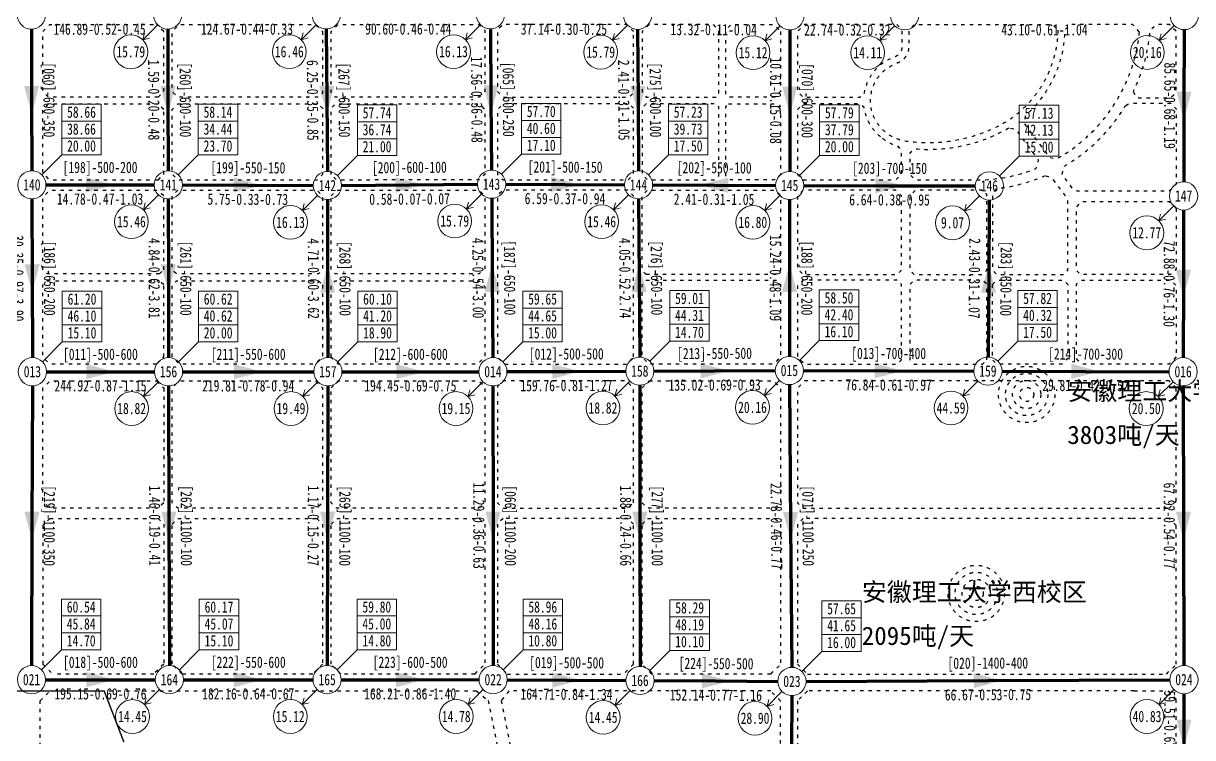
# Model space of a CAD drawing. Header units: millimetres. Extents: x 19715 to 35549, y 3563 to 14826.
# Drawn here: x 24403 to 28550, y 7152 to 9686 of the extents above; entities that cross this region are included whole.
import ezdxf
from ezdxf.enums import TextEntityAlignment as Align

# ---------------------------------------------------------------- set-up
doc = ezdxf.new("R2010")
doc.units = ezdxf.units.MM
doc.linetypes.add('ACAD_ISO03W100', pattern=[30, 12, -18])
doc.linetypes.add('BORDER', pattern=[44.45, 12.7, -6.35, 12.7, -6.35, 0, -6.35])
doc.layers.get('0').update_dxf_attribs({"color": 9, "linetype": 'ACAD_ISO03W100'})
for name, color, linetype, lineweight in [('上管段标注', 93, 'Continuous', 13), ('下管段标注', 93, 'Continuous', 13), ('管段', 4, 'Continuous', 70), ('节点', 30, 'Continuous', 13), ('节点压力', 6, 'Continuous', 13), ('节点流量', 40, 'Continuous', 13)]:
    doc.layers.add(name, color=color, linetype=linetype, lineweight=lineweight)
doc.styles.add('样式 2', font='simhei.ttf')
doc.styles.add('管段仿宋', font='simfang.ttf', dxfattribs={"width": 0.75})
doc.styles.add('节点仿宋', font='simfang.ttf', dxfattribs={"width": 0.75})

msp = doc.modelspace()

# ---------------------------------------------------------------- linework, layer by layer
for p, q in [((24900.9, 9657.2), (24875.9, 9682.2)), ((24900.9, 9444.2), (24900.9, 9657.2)), ((24880.9, 9424.2), (24900.9, 9444.2)), ((24900.9, 9380.2), (24880.9, 9400.2)), ((24900.9, 9150.2), (24900.9, 9380.2)), ((24880.9, 9130.2), (24900.9, 9150.2)), ((24900.9, 9074.2), (24880.9, 9094.2)), ((24900.9, 8811.7), (24900.9, 9074.2)), ((24885.9, 8796.7), (24900.9, 8811.7)), ((24900.9, 8757.7), (24885.9, 8772.7)), ((24900.9, 8502.2), (24900.9, 8757.7)), ((24875.9, 8477.2), (24900.9, 8502.2)), ((24875.9, 8417.2), (24900.9, 8392.2)), ((24900.9, 8392.2), (24900.9, 7985.2)), ((24900.9, 7985.2), (24880.9, 7965.2)), ((24497.4, 7929.2), (24472.4, 7904.2)), ((24497.4, 7929.2), (24880.9, 7929.2)), ((24880.9, 7929.2), (24900.9, 7909.2)), ((24930.9, 7909.2), (24950.9, 7929.2)), ((24950.9, 7929.2), (25444.4, 7929.2)), ((25444.4, 7929.2), (25464.4, 7909.2)), ((25494.4, 7909.2), (25514.4, 7929.2)), ((25514.4, 7929.2), (26019.4, 7929.2)), ((26019.4, 7929.2), (26039.4, 7909.2)), ((26104.4, 7929.2), (26084.4, 7909.2)), ((26547.4, 7929.2), (26104.4, 7929.2)), ((26567.4, 7909.2), (26547.4, 7929.2)), ((26597.4, 7909.2), (26617.4, 7929.2)), ((26617.4, 7929.2), (27068.9, 7929.2)), ((27068.9, 7929.2), (27088.9, 7909.2)), ((27168.9, 7929.2), (27148.9, 7909.2)), ((28332.8, 7929.2), (27168.9, 7929.2)), ((24472.4, 7904.2), (24472.4, 7412.2)), ((24900.9, 7909.2), (24900.9, 7412.2)), ((24930.9, 7412.2), (24930.9, 7909.2)), ((25464.4, 7909.2), (25464.4, 7412.2)), ((25494.4, 7412.2), (25494.4, 7909.2)), ((26039.4, 7909.2), (26039.4, 7412.2)), ((26084.4, 7909.2), (26084.4, 7412.2)), ((26567.4, 7412.2), (26567.4, 7909.2)), ((26597.4, 7412.2), (26597.4, 7909.2)), ((27088.9, 7909.2), (27088.9, 7412.2)), ((27148.9, 7909.2), (27148.9, 7412.2)), ((24472.4, 7412.2), (24507.4, 7377.2)), ((24900.9, 7412.2), (24865.9, 7377.2)), ((24965.9, 7377.2), (24930.9, 7412.2)), ((25464.4, 7412.2), (25429.4, 7377.2)), ((25529.4, 7377.2), (25494.4, 7412.2)), ((26004.4, 7377.2), (26039.4, 7412.2)), ((26084.4, 7412.2), (26119.4, 7377.2)), ((26567.4, 7412.2), (26532.4, 7377.2)), ((26632.4, 7377.2), (26597.4, 7412.2)), ((27053.9, 7377.2), (27088.9, 7412.2)), ((27148.9, 7412.2), (27183.9, 7377.2)), ((24865.9, 7377.2), (24507.4, 7377.2)), ((25429.4, 7377.2), (24965.9, 7377.2)), ((26004.4, 7377.2), (25529.4, 7377.2)), ((26119.4, 7377.2), (26532.4, 7377.2)), ((27053.9, 7377.2), (26632.4, 7377.2)), ((27183.9, 7377.2), (28341.6, 7377.2)), ((28462.4, 7317.2), (28492.4, 7287.2)), ((28492.4, 6165.2), (28492.4, 7287.2))]:
    msp.add_line(p, q)
at = {"flags": 128}
for points in [[(24880.9, 9424.2), (24492.4, 9424.2), (24472.4, 9444.2), (24472.4, 9657.2), (24497.4, 9682.2), (24875.9, 9682.2)], [(24880.9, 9130.2), (24497.4, 9130.2), (24472.4, 9155.2), (24472.4, 9380.2), (24492.4, 9400.2), (24880.9, 9400.2)], [(24885.9, 8796.7), (24487.4, 8796.7), (24472.4, 8811.7), (24472.4, 9069.2), (24497.4, 9094.2), (24880.9, 9094.2)], [(27517.4, 8920.7), (27517.4, 9074.3), (27497.4, 9094.3), (27168.9, 9094.3), (27148.9, 9074.3), (27148.9, 8814.7), (27168.9, 8794.7), (27502.4, 8794.7), (27517.4, 8809.7), (27517.4, 8920.7)], [(24875.9, 8477.2), (24497.4, 8477.2), (24472.4, 8502.2), (24472.4, 8757.7), (24487.4, 8772.7), (24885.9, 8772.7)], [(24880.9, 7965.2), (24497.4, 7965.2), (24472.4, 7990.2), (24472.4, 8392.2), (24497.4, 8417.2), (24875.9, 8417.2)], [(28325, 8417.2), (27173.9, 8417.2), (27148.9, 8392.2), (27148.9, 7985.2), (27168.9, 7965.2), (28332.2, 7965.2)]]:
    msp.add_lwpolyline(points, dxfattribs=at)
for points in [[(25464.4, 9657.2), (25464.4, 9439.2), (25449.4, 9424.2), (24950.9, 9424.2), (24930.9, 9444.2), (24930.9, 9657.2), (24955.9, 9682.2), (25439.4, 9682.2)], [(25494.4, 9439.2), (25494.4, 9657.2), (25519.4, 9682.2), (26019.4, 9682.3), (26039.4, 9662.3), (26039.4, 9444.3), (26019.4, 9424.3), (25509.4, 9424.2)], [(26567.4, 9657.3), (26542.4, 9682.3), (26104.4, 9682.3), (26084.4, 9662.3), (26084.4, 9444.3), (26104.4, 9424.3), (26552.4, 9424.3), (26567.4, 9439.3)], [(26622.4, 9682.3), (26597.4, 9657.3), (26597.4, 9439.3), (26612.4, 9424.3), (26860.4, 9424.3), (26870.4, 9434.3), (26870.4, 9662.3), (26850.4, 9682.3)], [(27088.9, 9657.3), (27088.9, 9444.3), (27068.9, 9424.3), (26904.4, 9424.3), (26894.4, 9434.3), (26894.4, 9662.3), (26914.4, 9682.3), (27063.9, 9682.3)], [(24950.9, 9400.2), (25449.4, 9400.2), (25464.4, 9385.2), (25464.4, 9150.2), (25444.4, 9130.2), (24950.9, 9130.2), (24930.9, 9150.2), (24930.9, 9380.2)], [(25494.4, 9150.2), (25494.4, 9385.2), (25509.4, 9400.2), (26019.4, 9400.3), (26039.4, 9380.3), (26039.4, 9150.3), (26019.4, 9130.3), (25514.4, 9130.2)], [(26567.4, 9385.3), (26552.4, 9400.3), (26104.4, 9400.3), (26084.4, 9380.3), (26084.4, 9150.3), (26104.4, 9130.3), (26547.4, 9130.3), (26567.4, 9150.3)], [(26612.4, 9400.3), (26597.4, 9385.3), (26597.4, 9150.3), (26617.4, 9130.3), (26855.4, 9130.3), (26870.4, 9145.3), (26870.4, 9390.3), (26860.4, 9400.3)], [(26904.4, 9400.3), (27068.9, 9400.3), (27088.9, 9380.3), (27088.9, 9150.3), (27068.9, 9130.3), (26909.4, 9130.3), (26894.4, 9145.3), (26894.4, 9390.3)], [(24945.9, 8796.7), (24930.9, 8811.7), (24930.9, 9074.2), (24950.9, 9094.2), (25444.4, 9094.2), (25464.4, 9074.2), (25464.4, 8811.7), (25449.4, 8796.7)], [(25494.4, 9074.2), (25514.4, 9094.2), (26019.4, 9094.3), (26039.4, 9074.3), (26039.4, 8816.7), (26019.4, 8796.7), (25509.4, 8796.7), (25494.4, 8811.7)], [(26567.4, 8502.2), (26567.4, 9074.3), (26547.4, 9094.3), (26104.4, 9094.3), (26084.4, 9074.3), (26084.4, 8502.2), (26109.4, 8477.2), (26542.4, 8477.2)], [(26612.4, 8794.7), (26597.4, 8809.7), (26597.4, 9074.3), (26617.4, 9094.3), (27068.9, 9094.3), (27088.9, 9074.3), (27088.9, 8809.7), (27073.9, 8794.7)], [(27805.4, 9094.3), (27567.4, 9094.3), (27547.4, 9074.3), (27547.4, 8809.7), (27562.4, 8794.7), (27805.4, 8794.7), (27820.4, 8809.7), (27820.4, 9079.3)], [(28492.4, 9029.3), (28492.4, 8814.7), (28472.4, 8794.7), (28152.8, 8794.7), (28137.8, 8809.7), (28137.8, 9034.3), (28157.8, 9054.3), (28467.4, 9054.3)], [(25464.4, 8757.7), (25464.4, 8502.2), (25439.4, 8477.2), (24955.9, 8477.2), (24930.9, 8502.2), (24930.9, 8757.7), (24945.9, 8772.7), (25449.4, 8772.7)], [(25494.4, 8502.2), (25494.4, 8757.7), (25509.4, 8772.7), (26019.4, 8772.7), (26039.4, 8752.7), (26039.4, 8502.2), (26014.4, 8477.2), (25519.4, 8477.2)], [(26612.4, 8774.7), (27073.9, 8774.7), (27088.9, 8759.7), (27088.9, 8502.2), (27063.9, 8477.2), (26622.4, 8477.2), (26597.4, 8502.2), (26597.4, 8759.7)], [(27502.4, 8774.7), (27168.9, 8774.7), (27148.9, 8754.7), (27148.9, 8502.2), (27173.9, 8477.2), (27502.4, 8477.2), (27517.4, 8492.2), (27517.4, 8759.7)], [(27820.4, 8492.2), (27820.4, 8759.7), (27805.4, 8774.7), (27562.4, 8774.7), (27547.4, 8759.7), (27547.4, 8492.2), (27562.4, 8477.2), (27805.4, 8477.2)], [(27840.4, 8759.7), (27855.4, 8774.7), (28092.8, 8774.7), (28107.8, 8759.7), (28107.8, 8497.2), (28087.8, 8477.2), (27855.4, 8477.2), (27840.4, 8492.2)], [(28492.4, 8502.2), (28467.4, 8477.2), (28157.8, 8477.2), (28137.8, 8497.2), (28137.8, 8759.7), (28152.8, 8774.7), (28472.4, 8774.7), (28492.4, 8754.7)], [(25439.4, 8417.2), (25464.4, 8392.2), (25464.4, 7985.2), (25444.4, 7965.2), (24950.9, 7965.2), (24930.9, 7985.2), (24930.9, 8392.2), (24955.9, 8417.2)], [(25494.4, 8392.2), (25519.4, 8417.2), (26019.4, 8417.2), (26039.4, 8397.2), (26039.4, 7985.2), (26019.4, 7965.2), (25514.4, 7965.2), (25494.4, 7985.2)], [(26567.4, 7985.2), (26567.4, 8392.2), (26542.4, 8417.2), (26104.4, 8417.2), (26084.4, 8397.2), (26084.4, 7985.2), (26104.4, 7965.2), (26547.4, 7965.2)], [(26622.4, 8417.2), (27063.9, 8417.2), (27088.9, 8392.2), (27088.9, 7985.2), (27068.9, 7965.2), (26617.4, 7965.2), (26597.4, 7985.2), (26597.4, 8392.2)]]:
    msp.add_lwpolyline(points, close=True, dxfattribs=at)
for points in [[(27385.6, 9437, -0.276177), (27495, 9568.3, 0.318596), (27520.4, 9604.1), (27520.4, 9662.3), (27500.4, 9682.3), (27173.9, 9682.3), (27148.9, 9657.3), (27148.9, 9444.3), (27168.9, 9424.3), (27370.8, 9424.3), (27385.6, 9437)], [(28072.5, 9661.8, -0.251931), (27887.5, 9335.7, -0.172479), (27529.1, 9268.3, -0.135141), (27459, 9301.5, -0.582912), (27502.9, 9545.6, 0.318596), (27544.4, 9604.1), (27544.4, 9662.3), (27564.4, 9682.3), (28052.5, 9682.3), (28072.5, 9661.8)], [(28361.6, 9654.8), (28336.7, 9682.3), (28116.5, 9682.3), (28096.5, 9662.7, -0.209157), (27955.8, 9357.1), (27953.1, 9330.2), (28042.1, 9210.6), (28068, 9205.2, 0.24446), (28361.6, 9654.8)], [(28339.1, 9443.8), (28352.6, 9422.3), (28472.4, 9422.3), (28492.4, 9442.3), (28492.4, 9657.3), (28467.4, 9682.3), (28423.1, 9682.3), (28398.2, 9659.4, -0.091189), (28339.1, 9443.8)], [(27443.5, 9283.2, -0.185427), (27385.3, 9387.4), (27370.4, 9400.3), (27168.9, 9400.3), (27148.9, 9380.3), (27148.9, 9150.3), (27168.9, 9130.3), (27497.4, 9130.3), (27517.4, 9150.3), (27517.4, 9234.6), (27506.6, 9249, -0.106735), (27443.5, 9283.2)], [(28312.8, 9395), (28325.6, 9402.3), (28472.4, 9402.3), (28492.4, 9382.3), (28492.4, 9115.3), (28467.4, 9090.3), (28141.9, 9090.3), (28125.8, 9098.3), (28087.9, 9149.3), (28093.8, 9178.5, 0.126549), (28312.8, 9395)], [(27898.1, 9314.1, -0.154255), (27563.8, 9239.9), (27547.4, 9225), (27547.4, 9150.3), (27567.4, 9130.3), (27782.4, 9130.3, 0.093984), (27995.5, 9170.7), (28004.2, 9201.3), (27924.1, 9308.7), (27898.1, 9314.1)], [(28027.1, 9144.8, -0.07303), (27853.7, 9098.4), (27840.4, 9083.5), (27840.4, 8809.7), (27855.4, 8794.7), (28092.8, 8794.7), (28107.8, 8809.7), (28107.8, 9055.7), (28103.8, 9067.6), (28051.1, 9138.4), (28027.1, 9144.8)]]:
    msp.add_lwpolyline(points, format="xyb", dxfattribs=at)
for points in [[(28332.2, 7965.2), (28467.4, 7965.2), (28492.4, 7990.2), (28492.4, 8392.2), (28467.4, 8417.2), (28325, 8417.2)], [(28341.6, 7377.2), (28457.4, 7377.2), (28492.4, 7412.2), (28492.4, 7904.2), (28467.4, 7929.2), (28332.8, 7929.2)], [(24462.4, 6101.4), (24462.4, 7282.2), (24497.4, 7317.2), (26010, 7317.2), (26051.8, 7282.8), (26275.3, 6169.5), (26247.2, 6135.2), (24585.6, 6135.2)], [(28342.6, 7317.2), (27183.9, 7317.2), (27148.9, 7282.2), (27148.9, 6170.2), (27183.9, 6135.2), (28361.5, 6135.2)], [(28342.6, 7317.2), (28462.4, 7317.2)]]:
    msp.add_lwpolyline(points)
at = {"linetype": 'BORDER', "ltscale": 5, "const_width": 5}
msp.add_lwpolyline([(24215.7, 7317.2), (24497.4, 7317.2), (24689.8, 7317.2), (24759.8, 7135.6)], dxfattribs=at)
msp.add_lwpolyline([(27088.9, 6170.2), (27088.9, 7282.2), (27053.9, 7317.2), (26125.8, 7317.2), (26097.7, 7282.8), (26321.2, 6169.5), (26363.1, 6135.2), (27053.9, 6135.2)], close=True)
for centre, radius in [((27961.6, 8369.2), 100), ((27961.6, 8369.2), 75), ((27961.6, 8369.2), 50), ((27961.6, 8369.2), 25), ((27782.8, 7663.1), 100), ((27782.8, 7663.1), 75), ((27782.8, 7663.1), 50), ((27782.8, 7663.1), 25)]:
    msp.add_circle(centre, radius)
at = {"layer": '管段'}
for points in [[(24431.8, 9665.6), (24432.5, 9414.3), (24433.2, 9163)], [(24915.2, 9665.9), (24916.1, 9414.4), (24917.1, 9163)], [(25477.6, 9666.2), (25479.4, 9413.4), (25481.3, 9160.7)], [(26059.9, 9666.5), (26061.7, 9415.9), (26063.4, 9165.3)], [(26581.9, 9664.7), (26583.3, 9413.8), (26584.7, 9163)], [(27122, 9662.8), (27121.6, 9411.7), (27121.2, 9160.7)], [(28520.3, 9663.7), (28519.4, 9393.7), (28518.6, 9123.7)], [(24483.4, 9113), (24675.3, 9113), (24867.3, 9113)], [(24967.3, 9112.8), (25199.4, 9111.9), (25431.6, 9110.9)], [(25531.6, 9111.1), (25772.7, 9113), (26013.8, 9114.9)], [(26113.8, 9115.1), (26324.4, 9114.2), (26535, 9113.2)], [(26635, 9112.8), (26853, 9111.9), (27071.1, 9110.9)], [(27171.1, 9110.6), (27475.3, 9110), (27779.5, 9109.3)], [(24433.5, 9063), (24434.3, 8781.5), (24435.1, 8500)], [(24917.3, 9063), (24917.7, 8781.5), (24918, 8500)], [(25481.7, 9060.7), (25482.4, 8780.3), (25483.1, 8500)], [(26064.2, 9065.3), (26066.2, 8782.6), (26068.2, 8500)], [(26585.3, 9063), (26587.3, 8782.5), (26589.2, 8502)], [(27121, 9060.7), (27120.6, 8782.4), (27120.1, 8504.1)], [(27829.1, 9059.2), (27826.9, 8780.6), (27824.6, 8502)], [(28518.3, 9023.7), (28517.5, 8761.8), (28516.6, 8500)], [(24485.2, 8450), (24676.6, 8450), (24868.1, 8450)], [(24968.1, 8450), (25200.6, 8450), (25433.2, 8450)], [(25533.2, 8450), (25775.9, 8450), (26018.5, 8450)], [(26118.5, 8450.2), (26329.1, 8451), (26539.6, 8451.8)], [(26639.6, 8452.2), (26854.8, 8453.1), (27070, 8453.9)], [(27170, 8454), (27472.1, 8453.1), (27774.2, 8452.2)], [(27874.2, 8451.9), (28170.3, 8451), (28466.5, 8450.1)], [(24435.1, 8400), (24433.7, 7903.5), (24432.3, 7407.1)], [(24918.2, 8400), (24919.5, 7903.6), (24920.9, 7407.2)], [(25483.1, 8400), (25481.9, 7903.6), (25480.8, 7407.2)], [(26068.6, 8400), (26068.9, 7903.6), (26069.3, 7407.3)], [(26589.6, 8402), (26589.9, 7903.1), (26590.3, 7404.2)], [(27120.4, 8404.1), (27124.6, 7902.6), (27128.7, 7401)], [(28516.6, 8400), (28517.9, 7903.6), (28519.3, 7407.3)], [(24482.1, 7357.1), (24676.6, 7357.1), (24871, 7357.2)], [(24971, 7357.2), (25200.8, 7357.2), (25430.6, 7357.2)], [(25530.6, 7357.2), (25775, 7357.2), (26019.3, 7357.3)], [(26119.3, 7357), (26329.8, 7355.7), (26540.3, 7354.5)], [(26640.3, 7353.9), (26859.7, 7352.6), (27079.1, 7351.3)], [(27179.1, 7351.3), (27824.3, 7354.1), (28469.4, 7357)], [(27128.8, 7301), (27125.6, 6728.9), (27122.4, 6156.8)], [(28519.4, 7307.3), (28519.5, 7165.2), (28519.6, 7023.1)]]:
    msp.add_lwpolyline(points, dxfattribs=at)
for points in [[(24432.7, 9364.3), (24405.6, 9464.2), (24459.2, 9464.4)], [(24916.3, 9364.4), (24889.2, 9464.3), (24942.8, 9464.5)], [(25479.8, 9363.4), (25452.3, 9463.2), (25505.9, 9463.6)], [(26062, 9365.9), (26034.5, 9465.7), (26088.1, 9466.1)], [(26583.6, 9363.8), (26556.2, 9463.7), (26609.8, 9464)], [(27121.5, 9361.7), (27094.9, 9461.8), (27148.5, 9461.7)], [(28519.3, 9343.7), (28492.8, 9443.8), (28546.4, 9443.6)], [(24725.3, 9113), (24625.3, 9086.2), (24625.3, 9139.8)], [(25249.4, 9111.7), (25149.3, 9085.3), (25149.5, 9138.9)], [(25822.7, 9113.4), (25722.9, 9085.8), (25722.5, 9139.4)], [(26374.4, 9113.9), (26274.3, 9087.6), (26274.5, 9141.2)], [(26803.1, 9112.1), (26903.2, 9138.4), (26902.9, 9084.9)], [(27525.3, 9109.9), (27425.3, 9083.3), (27425.4, 9136.9)], [(24434.4, 8731.5), (24407.3, 8831.4), (24460.9, 8831.6)], [(24917.7, 8731.5), (24890.8, 8831.5), (24944.4, 8831.5)], [(25482.3, 8830.3), (25509.3, 8730.4), (25455.8, 8730.3)], [(26065.8, 8832.6), (26093.3, 8732.8), (26039.7, 8732.4)], [(26586.9, 8832.5), (26614.4, 8732.7), (26560.8, 8732.3)], [(27120.7, 8832.4), (27147.3, 8732.4), (27093.7, 8732.5)], [(27827.3, 8830.6), (27853.2, 8730.4), (27799.7, 8730.8)], [(28517.3, 8711.8), (28490.8, 8811.9), (28544.4, 8811.8)], [(24726.6, 8450), (24626.6, 8423.2), (24626.6, 8476.8)], [(25250.6, 8450), (25150.6, 8423.2), (25150.6, 8476.8)], [(25825.9, 8450), (25725.9, 8423.2), (25725.9, 8476.8)], [(26379.1, 8451.2), (26279.2, 8424), (26278.9, 8477.6)], [(26904.8, 8453.3), (26804.9, 8426.1), (26804.7, 8479.7)], [(27522.1, 8452.9), (27422, 8426.4), (27422.2, 8480)], [(28220.3, 8450.9), (28120.2, 8424.4), (28120.4, 8477.9)], [(24433.5, 7853.5), (24407, 7953.6), (24460.6, 7953.5)], [(24919.7, 7853.6), (24892.6, 7953.5), (24946.2, 7953.6)], [(25481.8, 7853.6), (25455.3, 7953.7), (25508.8, 7953.5)], [(26068.9, 7853.6), (26042.1, 7953.6), (26095.7, 7953.6)], [(26590, 7853.1), (26563.1, 7953.1), (26616.7, 7953.1)], [(27125, 7852.6), (27097.4, 7952.4), (27151, 7952.8)], [(28518.1, 7853.6), (28491, 7953.5), (28544.6, 7953.7)], [(24726.6, 7357.1), (24626.6, 7330.3), (24626.6, 7383.9)], [(25250.8, 7357.2), (25150.8, 7330.4), (25150.8, 7384)], [(25825, 7357.2), (25725, 7330.4), (25725, 7384)], [(26379.8, 7355.4), (26279.6, 7329.2), (26279.9, 7382.8)], [(26909.7, 7352.3), (26809.6, 7326.1), (26809.9, 7379.7)], [(27874.3, 7354.4), (27774.4, 7327.1), (27774.1, 7380.7)], [(28519.5, 7115.2), (28492.7, 7215.2), (28546.3, 7215.2)]]:
    msp.add_solid(points, dxfattribs=at)
at = {"layer": '节点'}
for centre in [(24431.7, 9715.6), (24915, 9715.9), (25477.3, 9716.2), (26059.5, 9716.5), (26581.6, 9714.7), (27122.1, 9712.8), (27528.7, 9713), (28520.4, 9713.7), (26063.8, 9115.3), (24433.4, 9113), (24917.3, 9113), (25481.6, 9110.7), (26585, 9113), (27121.1, 9110.7), (27829.5, 9109.2), (28518.4, 9073.7), (26589.6, 8452), (27120, 8454.1), (27824.2, 8452), (24435.2, 8450), (24918.1, 8450), (25483.2, 8450), (26068.5, 8450), (28516.5, 8450), (24432.1, 7357.1), (24921, 7357.2), (25480.6, 7357.2), (26069.3, 7357.3), (26590.3, 7354.2), (27129.1, 7351), (28519.4, 7357.3)]:
    msp.add_circle(centre, 50, dxfattribs=at)
at = {"layer": '节点压力'}
for p, q in [((24539.4, 9399.1), (24679.4, 9399.1)), ((24539.4, 9219.1), (24539.4, 9399.1)), ((24679.4, 9219.1), (24679.4, 9399.1)), ((25023.3, 9399.1), (25163.3, 9399.1)), ((25023.3, 9219.1), (25023.3, 9399.1)), ((25163.3, 9219.1), (25163.3, 9399.1)), ((25587.7, 9396.8), (25727.7, 9396.8)), ((25587.7, 9216.8), (25587.7, 9396.8)), ((25727.7, 9216.8), (25727.7, 9396.8)), ((26169.9, 9401.4), (26309.9, 9401.4)), ((26169.9, 9221.4), (26169.9, 9401.4)), ((26309.9, 9221.4), (26309.9, 9401.4)), ((26691, 9399.1), (26831, 9399.1)), ((26691, 9219.1), (26691, 9399.1)), ((26831, 9219.1), (26831, 9399.1)), ((27227.2, 9396.8), (27367.2, 9396.8)), ((27227.2, 9216.8), (27227.2, 9396.8)), ((27367.2, 9216.8), (27367.2, 9396.8)), ((27935.6, 9395.3), (28075.6, 9395.3)), ((27935.6, 9215.3), (27935.6, 9395.3)), ((28075.6, 9215.3), (28075.6, 9395.3)), ((24539.4, 9339.1), (24679.4, 9339.1)), ((25023.3, 9339.1), (25163.3, 9339.1)), ((25587.7, 9336.8), (25727.7, 9336.8)), ((26169.9, 9341.4), (26309.9, 9341.4)), ((26691, 9339.1), (26831, 9339.1)), ((27227.2, 9336.8), (27367.2, 9336.8)), ((27935.6, 9335.3), (28075.6, 9335.3)), ((24539.4, 9279.1), (24679.4, 9279.1)), ((25023.3, 9279.1), (25163.3, 9279.1)), ((25587.7, 9276.8), (25727.7, 9276.8)), ((26169.9, 9281.4), (26309.9, 9281.4)), ((26691, 9279.1), (26831, 9279.1)), ((27227.2, 9276.8), (27367.2, 9276.8)), ((27935.6, 9275.3), (28075.6, 9275.3)), ((24468.7, 9148.4), (24539.4, 9219.1)), ((24539.4, 9219.1), (24679.4, 9219.1)), ((24952.6, 9148.4), (25023.3, 9219.1)), ((25023.3, 9219.1), (25163.3, 9219.1)), ((25517, 9146.1), (25587.7, 9216.8)), ((25587.7, 9216.8), (25727.7, 9216.8)), ((26099.2, 9150.7), (26169.9, 9221.4)), ((26169.9, 9221.4), (26309.9, 9221.4)), ((26620.3, 9148.4), (26691, 9219.1)), ((26691, 9219.1), (26831, 9219.1)), ((27156.5, 9146.1), (27227.2, 9216.8)), ((27227.2, 9216.8), (27367.2, 9216.8)), ((27864.9, 9144.6), (27935.6, 9215.3)), ((27935.6, 9215.3), (28075.6, 9215.3)), ((24541.3, 8736), (24681.3, 8736)), ((24541.3, 8556), (24541.3, 8736)), ((24681.3, 8556), (24681.3, 8736)), ((25024.1, 8736), (25164.1, 8736)), ((25024.1, 8556), (25024.1, 8736)), ((25164.1, 8556), (25164.1, 8736)), ((25589.3, 8736), (25729.3, 8736)), ((25589.3, 8556), (25589.3, 8736)), ((25729.3, 8556), (25729.3, 8736)), ((26174.6, 8736), (26314.6, 8736)), ((26174.6, 8556), (26174.6, 8736)), ((26314.6, 8556), (26314.6, 8736)), ((26695.6, 8738.1), (26835.6, 8738.1)), ((26695.6, 8558.1), (26695.6, 8738.1)), ((26835.6, 8558.1), (26835.6, 8738.1)), ((27226.1, 8740.2), (27366.1, 8740.2)), ((27226.1, 8560.2), (27226.1, 8740.2)), ((27366.1, 8560.2), (27366.1, 8740.2)), ((27930.2, 8738.1), (28070.2, 8738.1)), ((27930.2, 8558.1), (27930.2, 8738.1)), ((28070.2, 8558.1), (28070.2, 8738.1)), ((24541.3, 8676), (24681.3, 8676)), ((25024.1, 8676), (25164.1, 8676)), ((25589.3, 8676), (25729.3, 8676)), ((26174.6, 8676), (26314.6, 8676)), ((26695.6, 8678.1), (26835.6, 8678.1)), ((27226.1, 8680.2), (27366.1, 8680.2)), ((27930.2, 8678.1), (28070.2, 8678.1)), ((24541.3, 8616), (24681.3, 8616)), ((25024.1, 8616), (25164.1, 8616)), ((25589.3, 8616), (25729.3, 8616)), ((26174.6, 8616), (26314.6, 8616)), ((26695.6, 8618.1), (26835.6, 8618.1)), ((27226.1, 8620.2), (27366.1, 8620.2)), ((27930.2, 8618.1), (28070.2, 8618.1)), ((24470.5, 8485.3), (24541.3, 8556)), ((24541.3, 8556), (24681.3, 8556)), ((24953.4, 8485.3), (25024.1, 8556)), ((25024.1, 8556), (25164.1, 8556)), ((25518.6, 8485.3), (25589.3, 8556)), ((25589.3, 8556), (25729.3, 8556)), ((26103.9, 8485.3), (26174.6, 8556)), ((26174.6, 8556), (26314.6, 8556)), ((26624.9, 8487.4), (26695.6, 8558.1)), ((26695.6, 8558.1), (26835.6, 8558.1)), ((27155.4, 8489.5), (27226.1, 8560.2)), ((27226.1, 8560.2), (27366.1, 8560.2)), ((27859.5, 8487.4), (27930.2, 8558.1)), ((27930.2, 8558.1), (28070.2, 8558.1)), ((24538.2, 7643.2), (24678.2, 7643.2)), ((24538.2, 7463.2), (24538.2, 7643.2)), ((24678.2, 7463.2), (24678.2, 7643.2)), ((25027.1, 7643.2), (25167.1, 7643.2)), ((25027.1, 7463.2), (25027.1, 7643.2)), ((25167.1, 7463.2), (25167.1, 7643.2)), ((25586.7, 7643.3), (25726.7, 7643.3)), ((25586.7, 7463.3), (25586.7, 7643.3)), ((25726.7, 7463.3), (25726.7, 7643.3)), ((26175.4, 7643.3), (26315.4, 7643.3)), ((26175.4, 7463.3), (26175.4, 7643.3)), ((26315.4, 7463.3), (26315.4, 7643.3)), ((26696.4, 7640.3), (26836.4, 7640.3)), ((26696.4, 7460.3), (26696.4, 7640.3)), ((26836.4, 7460.3), (26836.4, 7640.3)), ((27235.2, 7637.1), (27375.2, 7637.1)), ((27235.2, 7457.1), (27235.2, 7637.1)), ((27375.2, 7457.1), (27375.2, 7637.1)), ((24538.2, 7583.2), (24678.2, 7583.2)), ((25027.1, 7583.2), (25167.1, 7583.2)), ((25586.7, 7583.3), (25726.7, 7583.3)), ((26175.4, 7583.3), (26315.4, 7583.3)), ((26696.4, 7580.3), (26836.4, 7580.3)), ((27235.2, 7577.1), (27375.2, 7577.1)), ((24538.2, 7523.2), (24678.2, 7523.2)), ((25027.1, 7523.2), (25167.1, 7523.2)), ((25586.7, 7523.3), (25726.7, 7523.3)), ((26175.4, 7523.3), (26315.4, 7523.3)), ((26696.4, 7520.3), (26836.4, 7520.3)), ((27235.2, 7517.1), (27375.2, 7517.1)), ((24467.5, 7392.5), (24538.2, 7463.2)), ((24538.2, 7463.2), (24678.2, 7463.2)), ((24956.4, 7392.5), (25027.1, 7463.2)), ((25027.1, 7463.2), (25167.1, 7463.2)), ((25516, 7392.6), (25586.7, 7463.3)), ((25586.7, 7463.3), (25726.7, 7463.3)), ((26104.6, 7392.6), (26175.4, 7463.3)), ((26175.4, 7463.3), (26315.4, 7463.3)), ((26625.7, 7389.6), (26696.4, 7460.3)), ((26696.4, 7460.3), (26836.4, 7460.3)), ((27164.5, 7386.4), (27235.2, 7457.1)), ((27235.2, 7457.1), (27375.2, 7457.1))]:
    msp.add_line(p, q, dxfattribs=at)
at = {"layer": '节点流量'}
for p, q in [((24826.6, 9627.5), (24879.7, 9680.5)), ((25388.9, 9627.8), (25441.9, 9680.8)), ((25971.1, 9628.1), (26024.2, 9681.1)), ((26493.2, 9626.3), (26546.3, 9679.3)), ((27033.7, 9624.4), (27086.8, 9677.4)), ((27440.3, 9624.7), (27493.4, 9677.7)), ((28432, 9625.3), (28485.1, 9678.3)), ((24826.6, 9627.5), (24833.1, 9651.6)), ((24826.6, 9627.5), (24850.8, 9633.9)), ((25388.9, 9627.8), (25395.3, 9651.9)), ((25388.9, 9627.8), (25413, 9634.2)), ((25971.1, 9628.1), (25977.6, 9652.2)), ((25971.1, 9628.1), (25995.3, 9634.6)), ((26493.2, 9626.3), (26499.7, 9650.4)), ((26493.2, 9626.3), (26517.4, 9632.7)), ((27033.7, 9624.4), (27040.2, 9648.5)), ((27033.7, 9624.4), (27057.9, 9630.9)), ((27440.3, 9624.7), (27446.8, 9648.8)), ((27440.3, 9624.7), (27464.5, 9631.1)), ((28432, 9625.3), (28438.5, 9649.4)), ((28432, 9625.3), (28456.2, 9631.8)), ((24828.9, 9024.6), (24881.9, 9077.7)), ((24828.9, 9024.6), (24835.3, 9048.8)), ((25393.2, 9022.3), (25446.3, 9075.4)), ((25393.2, 9022.3), (25399.7, 9046.5)), ((25975.4, 9026.9), (26028.4, 9079.9)), ((25975.4, 9026.9), (25981.9, 9051.1)), ((26496.6, 9024.6), (26549.6, 9077.7)), ((26496.6, 9024.6), (26503.1, 9048.8)), ((27032.7, 9022.3), (27085.8, 9075.4)), ((27032.7, 9022.3), (27039.2, 9046.5)), ((27741.1, 9020.8), (27794.2, 9073.9)), ((27741.1, 9020.8), (27747.6, 9045)), ((24828.9, 9024.6), (24853, 9031.1)), ((25393.2, 9022.3), (25417.4, 9028.8)), ((25975.4, 9026.9), (25999.6, 9033.4)), ((26496.6, 9024.6), (26520.7, 9031.1)), ((27032.7, 9022.3), (27056.9, 9028.8)), ((27741.1, 9020.8), (27765.3, 9027.3)), ((28430, 8985.3), (28483.1, 9038.4)), ((28430, 8985.3), (28436.5, 9009.5)), ((28430, 8985.3), (28454.2, 8991.8)), ((27031.6, 8365.7), (27084.7, 8418.8)), ((24829.7, 8361.6), (24882.7, 8414.6)), ((24829.7, 8361.6), (24836.1, 8385.7)), ((25394.8, 8361.6), (25447.9, 8414.6)), ((25394.8, 8361.6), (25401.3, 8385.7)), ((25980.2, 8361.6), (26033.2, 8414.6)), ((25980.2, 8361.6), (25986.6, 8385.7)), ((26501.2, 8363.6), (26554.2, 8416.7)), ((26501.2, 8363.6), (26507.6, 8387.8)), ((27031.6, 8365.7), (27038.1, 8389.9)), ((27735.8, 8363.6), (27788.8, 8416.7)), ((27735.8, 8363.6), (27742.2, 8387.8)), ((28428.1, 8361.6), (28481.1, 8414.6)), ((28428.1, 8361.6), (28434.6, 8385.7)), ((24829.7, 8361.6), (24853.8, 8368.1)), ((25394.8, 8361.6), (25419, 8368.1)), ((25980.2, 8361.6), (26004.3, 8368.1)), ((26501.2, 8363.6), (26525.3, 8370.1)), ((27031.6, 8365.7), (27055.8, 8372.2)), ((27735.8, 8363.6), (27759.9, 8370.1)), ((28428.1, 8361.6), (28452.2, 8368.1)), ((24832.6, 7268.8), (24885.6, 7321.8)), ((25392.2, 7268.8), (25445.3, 7321.9)), ((25980.9, 7268.9), (26033.9, 7321.9)), ((26501.9, 7265.8), (26554.9, 7318.8)), ((27040.7, 7262.6), (27093.8, 7315.7)), ((28431, 7268.9), (28484, 7321.9)), ((24832.6, 7268.8), (24839.1, 7292.9)), ((24832.6, 7268.8), (24856.8, 7275.2)), ((25392.2, 7268.8), (25398.7, 7293)), ((25392.2, 7268.8), (25416.4, 7275.3)), ((25980.9, 7268.9), (25987.4, 7293)), ((25980.9, 7268.9), (26005, 7275.3)), ((26501.9, 7265.8), (26508.4, 7290)), ((26501.9, 7265.8), (26526.1, 7272.3)), ((27040.7, 7262.6), (27047.2, 7286.8)), ((27040.7, 7262.6), (27064.9, 7269.1)), ((28431, 7268.9), (28437.5, 7293)), ((28431, 7268.9), (28455.2, 7275.3))]:
    msp.add_line(p, q, dxfattribs=at)
for centre in [(24784.2, 9585), (25346.4, 9585.3), (25928.7, 9585.7), (26450.8, 9583.8), (26991.3, 9582), (27397.9, 9582.2), (28389.6, 9582.9), (24786.4, 8982.2), (25933, 8984.5), (26454.2, 8982.2), (25350.8, 8979.9), (26990.3, 8979.9), (27698.7, 8978.4), (28387.6, 8942.9), (24787.2, 8319.2), (25352.4, 8319.2), (25937.7, 8319.2), (26458.8, 8321.2), (26989.2, 8323.3), (27693.4, 8321.2), (28385.7, 8319.2), (24790.2, 7226.3), (25349.8, 7226.4), (25938.5, 7226.5), (26459.5, 7223.4), (26998.3, 7220.2), (28388.6, 7226.5)]:
    msp.add_circle(centre, 60, dxfattribs=at)

# ---------------------------------------------------------------- texts
at = {"color": 7, "style": '样式 2'}
for s, p in [('安徽理工大学北校区', (28105.8, 8349.1)), ('3803吨/天', (28105.8, 8193.5)), ('安徽理工大学西校区', (27376.9, 7636)), ('2095吨/天', (27376.9, 7480.4))]:
    msp.add_text(s, height=65, dxfattribs=at).set_placement(p)
at = {"layer": '上管段标注', "style": '管段仿宋', "width": 0.75}
for s, rotation, p in [('[060]-600-350', 270.1576, (24462.5, 9414.4)), ('[260]-600-100', 270.2119, (24946.1, 9414.5)), ('[267]-600-150', 270.4122, (25509.4, 9413.7)), ('[065]-600-250', 270.4084, (26091.7, 9416.1)), ('[275]-600-100', 270.3192, (26613.3, 9414)), ('[070]-600-300', 269.9049, (27151.6, 9411.7)), ('[198]-500-200', 0.0001, (24675.3, 9143)), ('[199]-550-150', 359.7661, (25199.6, 9141.9)), ('[200]-600-100', 0.4514, (25772.5, 9143)), ('[201]-500-150', 359.749, (26324.5, 9144.2)), ('[202]-550-100', 359.7539, (26853.2, 9141.9)), ('[203]-700-150', 359.8783, (27475.4, 9140)), ('[186]-650-200', 270.1576, (24464.3, 8781.6)), ('[261]-650-100', 270.0683, (24947.7, 8781.5)), ('[268]-650-100', 270.1407, (25512.4, 8780.4)), ('[187]-650-100', 270.4084, (26096.2, 8782.9)), ('[276]-650-100', 270.3981, (26617.3, 8782.7)), ('[188]-650-200', 269.9049, (27150.6, 8782.4)), ('[283]-650-100', 269.5318, (27856.9, 8780.4)), ('[012]-500-500', 0.2265, (26328.9, 8481)), ('[213]-550-500', 0.2265, (26854.7, 8483.1)), ('[013]-700-400', 359.8295, (27472.2, 8483.1)), ('[214]-700-300', 359.8295, (28170.4, 8481)), ('[219]-1100-350', 269.8402, (24463.7, 7903.5)), ('[262]-1100-100', 270.1547, (24949.5, 7903.6)), ('[269]-1100-100', 269.8637, (25511.9, 7903.5)), ('[066]-1100-200', 270.0391, (26098.9, 7903.6)), ('[277]-1100-100', 270.038, (26619.9, 7903.1)), ('[071]-1100-250', 270.4723, (27154.6, 7902.8)), ('[018]-500-600', 0.0053, (24676.6, 7387.1)), ('[222]-550-600', 0.0053, (25200.8, 7387.2)), ('[223]-600-500', 0.0053, (25775, 7387.2)), ('[019]-500-500', 359.663, (26330, 7385.7)), ('[224]-550-500', 359.663, (26859.9, 7382.6)), ('[020]-1400-400', 0.2569, (27824.1, 7384.1))]:
    msp.add_text(s, height=40, rotation=rotation, dxfattribs=at).set_placement(p, align=Align.BOTTOM_CENTER)
for s, p in [('[011]-500-600', (24676.6, 8480)), ('[211]-550-600', (25200.6, 8480)), ('[212]-600-600', (25775.9, 8480))]:
    msp.add_text(s, height=40, dxfattribs=at).set_placement(p, align=Align.BOTTOM_CENTER)
at = {"layer": '下管段标注', "style": '管段仿宋', "width": 0.75}
for s, rotation, p in [('146.89-0.52-0.45', 0.0317, (24673.4, 9685.7)), ('124.67-0.44-0.33', 0.0317, (25196.2, 9686)), ('90.60-0.46-0.44', 0.0317, (25768.4, 9686.3)), ('37.14-0.30-0.25', 359.8, (26320.5, 9685.6)), ('13.32-0.11-0.04', 359.8, (26851.8, 9683.7)), ('22.74-0.32-0.32', 0.0369, (27325.4, 9682.9)), ('43.10-0.61-1.04', 0.0369, (28024.6, 9683.4)), ('1.59-0.20-0.48', 270.2119, (24886.1, 9414.3)), ('6.25-0.35-0.85', 270.4122, (25449.4, 9413.2)), ('17.56-0.36-0.48', 270.4084, (26031.7, 9415.7)), ('2.41-0.31-1.05', 270.3192, (26553.3, 9413.7)), ('10.61-0.15-0.08', 269.9049, (27091.6, 9411.8)), ('85.65-0.68-1.19', 269.8222, (28489.4, 9393.8)), ('14.78-0.47-1.03', 0.0001, (24675.3, 9083)), ('0.58-0.07-0.07', 0.4514, (25772.9, 9083)), ('6.59-0.37-0.94', 359.749, (26324.3, 9084.2)), ('2.41-0.31-1.05', 359.7539, (26852.9, 9081.9)), ('5.75-0.33-0.73', 359.7661, (25199.3, 9081.9)), ('6.64-0.38-0.95', 359.8783, (27475.3, 9080)), ('30.35-0.97-3.90', 270.1576, (24404.3, 8781.4)), ('4.84-0.62-3.81', 270.0683, (24887.7, 8781.5)), ('4.71-0.60-3.62', 270.1407, (25452.4, 8780.3)), ('4.25-0.54-3.00', 270.4084, (26036.2, 8782.4)), ('4.05-0.52-2.74', 270.3981, (26557.3, 8782.3)), ('15.24-0.48-1.09', 269.9049, (27090.6, 8782.5)), ('2.43-0.31-1.07', 269.5318, (27796.9, 8780.9)), ('72.88-0.76-1.30', 269.8222, (28487.5, 8761.9)), ('159.76-0.81-1.27', 0.2265, (26329.2, 8421)), ('135.02-0.69-0.93', 0.2265, (26854.9, 8423.1)), ('76.84-0.61-0.97', 359.8295, (27472, 8423.1)), ('29.81-0.42-0.52', 359.8295, (28170.2, 8421)), ('11.29-0.36-0.63', 270.0391, (26038.9, 7903.6)), ('22.78-0.46-0.77', 270.4723, (27094.6, 7902.3)), ('67.92-0.54-0.77', 270.1523, (28487.9, 7903.5)), ('1.46-0.19-0.41', 270.1547, (24889.5, 7903.5)), ('1.17-0.15-0.27', 269.8637, (25451.9, 7903.7)), ('1.88-0.24-0.66', 270.038, (26559.9, 7903.1)), ('195.15-0.69-0.76', 0.0053, (24676.6, 7327.1)), ('182.16-0.64-0.67', 0.0053, (25200.8, 7327.2)), ('168.21-0.86-1.40', 0.0053, (25775, 7327.2)), ('164.71-0.84-1.34', 359.663, (26329.6, 7325.7)), ('152.14-0.77-1.16', 359.663, (26859.5, 7322.6)), ('66.67-0.53-0.75', 0.2569, (27824.4, 7324.1)), ('59.51-0.62-0.89', 270.0318, (28489.5, 7165.2))]:
    msp.add_text(s, height=40, rotation=rotation, dxfattribs=at).set_placement(p, align=Align.TOP_CENTER)
for s, p in [('244.92-0.87-1.15', (24676.6, 8420)), ('219.81-0.78-0.94', (25200.6, 8420)), ('194.45-0.69-0.75', (25775.9, 8420))]:
    msp.add_text(s, height=40, dxfattribs=at).set_placement(p, align=Align.TOP_CENTER)
at = {"layer": '节点', "style": '节点仿宋', "width": 0.75}
for s, p in [('140', (24433.4, 9113)), ('141', (24917.3, 9113)), ('142', (25481.6, 9110.7)), ('143', (26063.8, 9115.3)), ('144', (26585, 9113)), ('145', (27121.1, 9110.7)), ('146', (27829.5, 9109.2)), ('147', (28518.4, 9073.7)), ('013', (24435.2, 8450)), ('156', (24918.1, 8450)), ('157', (25483.2, 8450)), ('014', (26068.5, 8450)), ('158', (26589.6, 8452)), ('015', (27120, 8454.1)), ('159', (27824.2, 8452)), ('016', (28516.5, 8450)), ('021', (24432.1, 7357.1)), ('164', (24921, 7357.2)), ('165', (25480.6, 7357.2)), ('022', (26069.3, 7357.3)), ('166', (26590.3, 7354.2)), ('023', (27129.1, 7351)), ('024', (28519.4, 7357.3))]:
    msp.add_text(s, height=40, dxfattribs=at).set_placement(p, align=Align.MIDDLE)
at = {"layer": '节点压力', "style": '节点仿宋', "width": 0.75}
for s, p in [('58.66', (24609.4, 9339.1)), ('58.14', (25093.3, 9339.1)), ('57.74', (25657.7, 9336.8)), ('57.70', (26239.9, 9341.4)), ('57.23', (26761, 9339.1)), ('57.79', (27297.2, 9336.8)), ('57.13', (28005.6, 9335.3)), ('40.60', (26239.9, 9281.4)), ('38.66', (24609.4, 9279.1)), ('34.44', (25093.3, 9279.1)), ('36.74', (25657.7, 9276.8)), ('39.73', (26761, 9279.1)), ('37.79', (27297.2, 9276.8)), ('42.13', (28005.6, 9275.3)), ('20.00', (24609.4, 9219.1)), ('23.70', (25093.3, 9219.1)), ('21.00', (25657.7, 9216.8)), ('17.10', (26239.9, 9221.4)), ('17.50', (26761, 9219.1)), ('20.00', (27297.2, 9216.8)), ('15.00', (28005.6, 9215.3)), ('61.20', (24611.3, 8676)), ('60.62', (25094.1, 8676)), ('60.10', (25659.3, 8676)), ('59.65', (26244.6, 8676)), ('59.01', (26765.6, 8678.1)), ('58.50', (27296.1, 8680.2)), ('57.82', (28000.2, 8678.1)), ('46.10', (24611.3, 8616)), ('40.62', (25094.1, 8616)), ('41.20', (25659.3, 8616)), ('44.65', (26244.6, 8616)), ('44.31', (26765.6, 8618.1)), ('42.40', (27296.1, 8620.2)), ('40.32', (28000.2, 8618.1)), ('15.10', (24611.3, 8556)), ('20.00', (25094.1, 8556)), ('18.90', (25659.3, 8556)), ('15.00', (26244.6, 8556)), ('14.70', (26765.6, 8558.1)), ('16.10', (27296.1, 8560.2)), ('17.50', (28000.2, 8558.1)), ('60.54', (24608.2, 7583.2)), ('60.17', (25097.1, 7583.2)), ('59.80', (25656.7, 7583.3)), ('58.96', (26245.4, 7583.3)), ('58.29', (26766.4, 7580.3)), ('57.65', (27305.2, 7577.1)), ('45.84', (24608.2, 7523.2)), ('45.07', (25097.1, 7523.2)), ('45.00', (25656.7, 7523.3)), ('48.16', (26245.4, 7523.3)), ('48.19', (26766.4, 7520.3)), ('41.65', (27305.2, 7517.1)), ('14.70', (24608.2, 7463.2)), ('15.10', (25097.1, 7463.2)), ('14.80', (25656.7, 7463.3)), ('10.80', (26245.4, 7463.3)), ('10.10', (26766.4, 7460.3)), ('16.00', (27305.2, 7457.1))]:
    msp.add_text(s, height=40, dxfattribs=at).set_placement(p, align=Align.BOTTOM_CENTER)
at = {"layer": '节点流量', "style": '节点仿宋', "width": 0.75}
for s, p in [('15.79', (24784.2, 9585)), ('16.46', (25346.4, 9585.3)), ('16.13', (25928.7, 9585.7)), ('15.79', (26450.8, 9583.8)), ('15.12', (26991.3, 9582)), ('14.11', (27397.9, 9582.2)), ('20.16', (28389.6, 9582.9)), ('15.46', (24786.4, 8982.2)), ('16.13', (25350.8, 8979.9)), ('15.79', (25933, 8984.5)), ('15.46', (26454.2, 8982.2)), ('16.80', (26990.3, 8979.9)), ('9.07', (27698.7, 8978.4)), ('12.77', (28387.6, 8942.9)), ('18.82', (24787.2, 8319.2)), ('19.49', (25352.4, 8319.2)), ('19.15', (25937.7, 8319.2)), ('18.82', (26458.8, 8321.2)), ('20.16', (26989.2, 8323.3)), ('44.59', (27693.4, 8321.2)), ('20.50', (28385.7, 8319.2)), ('14.45', (24790.2, 7226.3)), ('15.12', (25349.8, 7226.4)), ('14.78', (25938.5, 7226.5)), ('14.45', (26459.5, 7223.4)), ('28.90', (26998.3, 7220.2)), ('40.83', (28388.6, 7226.5))]:
    msp.add_text(s, height=40, dxfattribs=at).set_placement(p, align=Align.MIDDLE)

doc.saveas('drawing.dxf')
